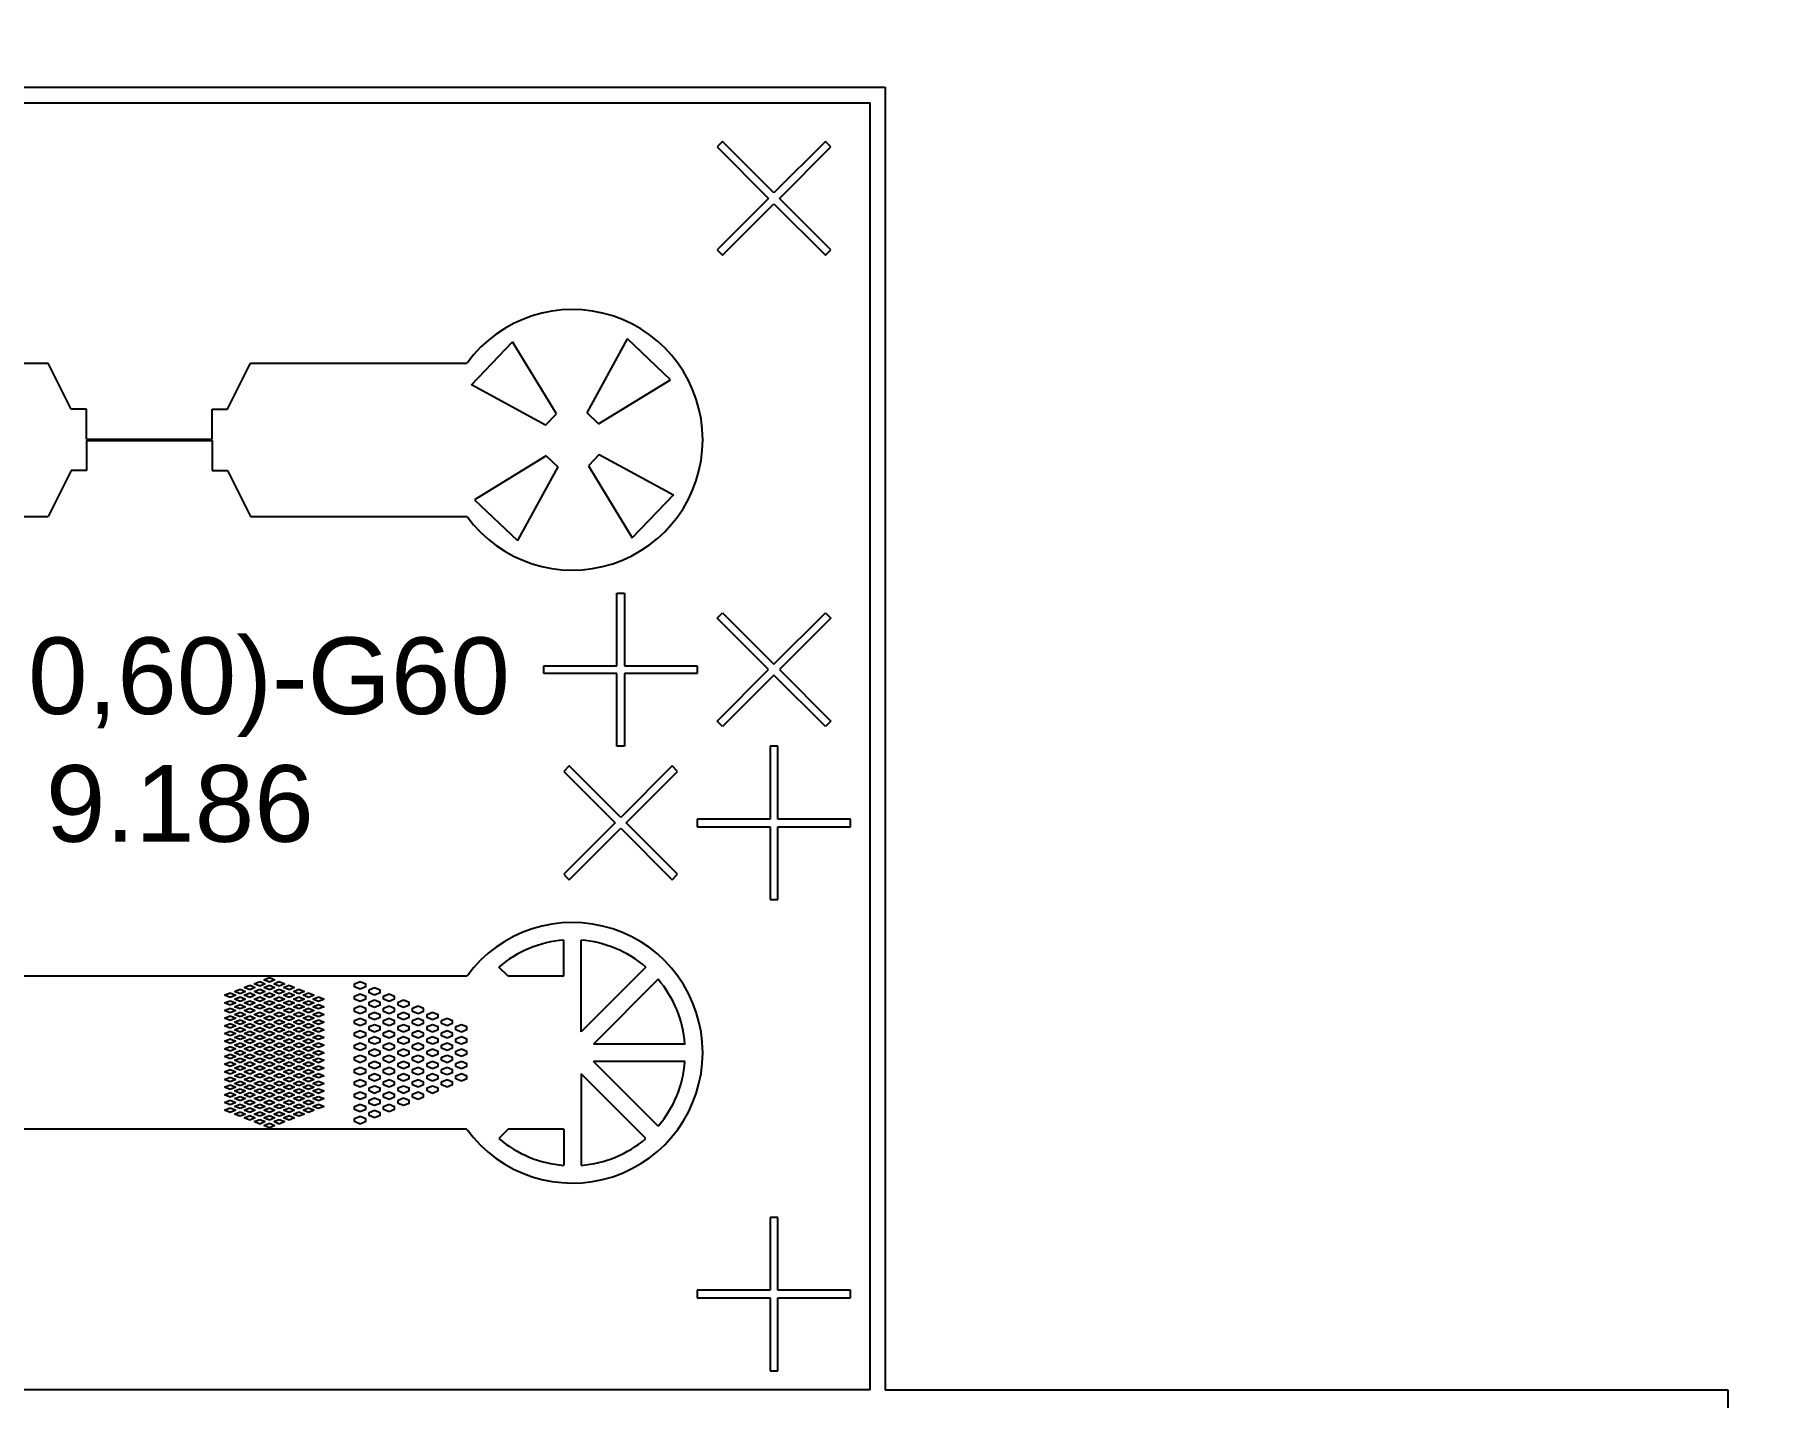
# Model space of a CAD drawing. Header units: inches. Extents: x -271009 to 5700, y -37000 to 38138.
# Drawn here: x -108252 to -96834, y 8628 to 17656 of the extents above; entities that cross this region are included whole.
import ezdxf

# ---------------------------------------------------------------- set-up
doc = ezdxf.new("R2010")
doc.units = ezdxf.units.IN
doc.header["$MEASUREMENT"] = 0
doc.styles.get("Standard").update_dxf_attribs({"font": 'arial.ttf'})

msp = doc.modelspace()

# ---------------------------------------------------------------- linework, layer by layer
for p, q in [((-113784, 17306), (-102619, 17306)), ((-102619, 17306), (-102619, 8678)), ((-103696, 16947), (-103732, 16911)), ((-103732, 16911), (-103391, 16570)), ((-103355, 16606), (-103696, 16947)), ((-103014, 16947), (-103355, 16606)), ((-103319, 16570), (-102978, 16911)), ((-102978, 16911), (-103014, 16947)), ((-103391, 16570), (-103732, 16229)), ((-102978, 16229), (-103319, 16570)), ((-103696, 16193), (-103355, 16534)), ((-103355, 16534), (-103014, 16193)), ((-103732, 16229), (-103696, 16193)), ((-103014, 16193), (-102978, 16229)), ((-105358, 15335), (-105087, 15621)), ((-104796, 15144), (-105087, 15621)), ((-104593, 15150), (-104326, 15640)), ((-104040, 15368), (-104326, 15640)), ((-111117, 15479), (-108161, 15479)), ((-108009, 15174), (-108161, 15479)), ((-106974, 15174), (-106821, 15479)), ((-106821, 15479), (-105388, 15479)), ((-104868, 15068), (-105358, 15335)), ((-104517, 15077), (-104040, 15368)), ((-107907, 15174), (-108009, 15174)), ((-107907, 14976), (-107907, 15174)), ((-107075, 14976), (-107075, 15174)), ((-107075, 15174), (-106974, 15174)), ((-104868, 15068), (-104796, 15144)), ((-104517, 15077), (-104593, 15150)), ((-107907, 14976), (-107075, 14976)), ((-107907, 14967), (-107075, 14967)), ((-107907, 14967), (-107907, 14768)), ((-107075, 14967), (-107075, 14768)), ((-104863, 14865), (-105339, 14574)), ((-104863, 14865), (-104787, 14793)), ((-104512, 14874), (-104584, 14798)), ((-104512, 14874), (-104021, 14607)), ((-108009, 14768), (-108161, 14464)), ((-107907, 14768), (-108009, 14768)), ((-107075, 14768), (-106974, 14768)), ((-106974, 14768), (-106821, 14464)), ((-104787, 14793), (-105054, 14303)), ((-104584, 14798), (-104293, 14322)), ((-105339, 14574), (-105054, 14303)), ((-104021, 14607), (-104293, 14322)), ((-111117, 14464), (-108161, 14464)), ((-106821, 14464), (-105388, 14464)), ((-104395, 13474), (-104395, 13956)), ((-104395, 13956), (-104345, 13956)), ((-104345, 13956), (-104345, 13474)), ((-103732, 13790), (-103696, 13826)), ((-103696, 13826), (-103355, 13485)), ((-103355, 13485), (-103014, 13826)), ((-103014, 13826), (-102978, 13790)), ((-103391, 13449), (-103732, 13790)), ((-102978, 13790), (-103319, 13449)), ((-104878, 13423), (-104878, 13474)), ((-104878, 13474), (-104395, 13474)), ((-104345, 13474), (-103863, 13474)), ((-103863, 13474), (-103863, 13423)), ((-104395, 13423), (-104878, 13423)), ((-104395, 12941), (-104395, 13423)), ((-103863, 13423), (-104345, 13423)), ((-104345, 13423), (-104345, 12941)), ((-103732, 13108), (-103391, 13449)), ((-103355, 13413), (-103696, 13072)), ((-103014, 13072), (-103355, 13413)), ((-103319, 13449), (-102978, 13108)), ((-103696, 13072), (-103732, 13108)), ((-102978, 13108), (-103014, 13072)), ((-104345, 12941), (-104395, 12941)), ((-103330, 12941), (-103380, 12941)), ((-103380, 12941), (-103380, 12459)), ((-103330, 12459), (-103330, 12941)), ((-104711, 12811), (-104747, 12775)), ((-104370, 12470), (-104711, 12811)), ((-104029, 12811), (-104370, 12470)), ((-103993, 12775), (-104029, 12811)), ((-104747, 12775), (-104406, 12434)), ((-104334, 12434), (-103993, 12775)), ((-103863, 12459), (-103863, 12408)), ((-103380, 12459), (-103863, 12459)), ((-102848, 12459), (-103330, 12459)), ((-102848, 12408), (-102848, 12459)), ((-104406, 12434), (-104747, 12093)), ((-104711, 12057), (-104370, 12398)), ((-104370, 12398), (-104029, 12057)), ((-103993, 12093), (-104334, 12434)), ((-103863, 12408), (-103380, 12408)), ((-103380, 12408), (-103380, 11926)), ((-103330, 11926), (-103330, 12408)), ((-103330, 12408), (-102848, 12408)), ((-104747, 12093), (-104729, 12075)), ((-104729, 12075), (-104711, 12057)), ((-104029, 12057), (-103993, 12093)), ((-103380, 11926), (-103330, 11926)), ((-104747, 11419), (-104747, 11657)), ((-104632, 11050), (-104632, 11657)), ((-105388, 11419), (-108344, 11419)), ((-105116, 11419), (-105176, 11479)), ((-104747, 11419), (-105116, 11419)), ((-104203, 11479), (-104632, 11050)), ((-106993, 11292), (-106956, 11307)), ((-106956, 11307), (-106920, 11292)), ((-106928, 11317), (-106891, 11332)), ((-106891, 11302), (-106928, 11317)), ((-106891, 11332), (-106855, 11317)), ((-106855, 11317), (-106891, 11302)), ((-106863, 11343), (-106826, 11358)), ((-106826, 11327), (-106863, 11343)), ((-106863, 11292), (-106826, 11307)), ((-106826, 11358), (-106790, 11343)), ((-106790, 11343), (-106826, 11327)), ((-106826, 11307), (-106790, 11292)), ((-106798, 11368), (-106761, 11383)), ((-106761, 11353), (-106798, 11368)), ((-106798, 11317), (-106761, 11332)), ((-106761, 11302), (-106798, 11317)), ((-106761, 11383), (-106725, 11368)), ((-106725, 11368), (-106761, 11353)), ((-106761, 11332), (-106725, 11317)), ((-106725, 11317), (-106761, 11302)), ((-106733, 11393), (-106696, 11409)), ((-106696, 11378), (-106733, 11393)), ((-106733, 11343), (-106696, 11358)), ((-106696, 11327), (-106733, 11343)), ((-106733, 11292), (-106696, 11307)), ((-106696, 11409), (-106660, 11393)), ((-106660, 11393), (-106696, 11378)), ((-106696, 11358), (-106660, 11343)), ((-106660, 11343), (-106696, 11327)), ((-106696, 11307), (-106660, 11292)), ((-106668, 11368), (-106631, 11383)), ((-106631, 11353), (-106668, 11368)), ((-106668, 11317), (-106631, 11332)), ((-106631, 11302), (-106668, 11317)), ((-106631, 11383), (-106595, 11368)), ((-106595, 11368), (-106631, 11353)), ((-106631, 11332), (-106595, 11317)), ((-106595, 11317), (-106631, 11302)), ((-106603, 11343), (-106566, 11358)), ((-106566, 11327), (-106603, 11343)), ((-106603, 11292), (-106566, 11307)), ((-106566, 11358), (-106530, 11343)), ((-106530, 11343), (-106566, 11327)), ((-106566, 11307), (-106530, 11292)), ((-106538, 11317), (-106502, 11332)), ((-106502, 11302), (-106538, 11317)), ((-106502, 11332), (-106465, 11317)), ((-106465, 11317), (-106502, 11302)), ((-106473, 11292), (-106437, 11307)), ((-106437, 11307), (-106400, 11292)), ((-106132, 11368), (-106096, 11383)), ((-106132, 11348), (-106132, 11368)), ((-106096, 11332), (-106132, 11348)), ((-106096, 11383), (-106059, 11368)), ((-106059, 11348), (-106096, 11332)), ((-106059, 11348), (-106059, 11368)), ((-106036, 11327), (-106000, 11343)), ((-106036, 11307), (-106036, 11327)), ((-106000, 11292), (-106036, 11307)), ((-106000, 11343), (-105963, 11327)), ((-105963, 11307), (-106000, 11292)), ((-105963, 11307), (-105963, 11327)), ((-104122, 11398), (-104551, 10969)), ((-106956, 11277), (-106993, 11292)), ((-106993, 11241), (-106956, 11256)), ((-106956, 11226), (-106993, 11241)), ((-106993, 11190), (-106956, 11206)), ((-106956, 11175), (-106993, 11190)), ((-106920, 11292), (-106956, 11277)), ((-106956, 11256), (-106920, 11241)), ((-106920, 11241), (-106956, 11226)), ((-106956, 11206), (-106920, 11190)), ((-106920, 11190), (-106956, 11175)), ((-106928, 11267), (-106891, 11282)), ((-106891, 11251), (-106928, 11267)), ((-106928, 11216), (-106891, 11231)), ((-106891, 11201), (-106928, 11216)), ((-106891, 11282), (-106855, 11267)), ((-106855, 11267), (-106891, 11251)), ((-106891, 11231), (-106855, 11216)), ((-106855, 11216), (-106891, 11201)), ((-106826, 11277), (-106863, 11292)), ((-106863, 11241), (-106826, 11256)), ((-106826, 11226), (-106863, 11241)), ((-106863, 11190), (-106826, 11206)), ((-106826, 11175), (-106863, 11190)), ((-106790, 11292), (-106826, 11277)), ((-106826, 11256), (-106790, 11241)), ((-106790, 11241), (-106826, 11226)), ((-106826, 11206), (-106790, 11190)), ((-106790, 11190), (-106826, 11175)), ((-106798, 11267), (-106761, 11282)), ((-106761, 11251), (-106798, 11267)), ((-106798, 11216), (-106761, 11231)), ((-106761, 11201), (-106798, 11216)), ((-106761, 11282), (-106725, 11267)), ((-106725, 11267), (-106761, 11251)), ((-106761, 11231), (-106725, 11216)), ((-106725, 11216), (-106761, 11201)), ((-106696, 11277), (-106733, 11292)), ((-106733, 11241), (-106696, 11256)), ((-106696, 11226), (-106733, 11241)), ((-106733, 11190), (-106696, 11206)), ((-106696, 11175), (-106733, 11190)), ((-106660, 11292), (-106696, 11277)), ((-106696, 11256), (-106660, 11241)), ((-106660, 11241), (-106696, 11226)), ((-106696, 11206), (-106660, 11190)), ((-106660, 11190), (-106696, 11175)), ((-106668, 11267), (-106631, 11282)), ((-106631, 11251), (-106668, 11267)), ((-106668, 11216), (-106631, 11231)), ((-106631, 11201), (-106668, 11216)), ((-106631, 11282), (-106595, 11267)), ((-106595, 11267), (-106631, 11251)), ((-106631, 11231), (-106595, 11216)), ((-106595, 11216), (-106631, 11201)), ((-106566, 11277), (-106603, 11292)), ((-106603, 11241), (-106566, 11256)), ((-106566, 11226), (-106603, 11241)), ((-106603, 11190), (-106566, 11206)), ((-106566, 11175), (-106603, 11190)), ((-106530, 11292), (-106566, 11277)), ((-106566, 11256), (-106530, 11241)), ((-106530, 11241), (-106566, 11226)), ((-106566, 11206), (-106530, 11190)), ((-106530, 11190), (-106566, 11175)), ((-106538, 11267), (-106502, 11282)), ((-106502, 11251), (-106538, 11267)), ((-106538, 11216), (-106502, 11231)), ((-106502, 11201), (-106538, 11216)), ((-106502, 11282), (-106465, 11267)), ((-106465, 11267), (-106502, 11251)), ((-106502, 11231), (-106465, 11216)), ((-106465, 11216), (-106502, 11201)), ((-106437, 11277), (-106473, 11292)), ((-106473, 11241), (-106437, 11256)), ((-106437, 11226), (-106473, 11241)), ((-106473, 11190), (-106437, 11206)), ((-106437, 11175), (-106473, 11190)), ((-106400, 11292), (-106437, 11277)), ((-106437, 11256), (-106400, 11241)), ((-106400, 11241), (-106437, 11226)), ((-106437, 11206), (-106400, 11190)), ((-106400, 11190), (-106437, 11175)), ((-106408, 11267), (-106372, 11282)), ((-106372, 11251), (-106408, 11267)), ((-106408, 11216), (-106372, 11231)), ((-106372, 11201), (-106408, 11216)), ((-106372, 11282), (-106335, 11267)), ((-106335, 11267), (-106372, 11251)), ((-106372, 11231), (-106335, 11216)), ((-106335, 11216), (-106372, 11201)), ((-106132, 11287), (-106096, 11302)), ((-106132, 11267), (-106132, 11287)), ((-106096, 11251), (-106132, 11267)), ((-106132, 11206), (-106096, 11221)), ((-106132, 11185), (-106132, 11206)), ((-106096, 11302), (-106059, 11287)), ((-106059, 11267), (-106096, 11251)), ((-106096, 11221), (-106059, 11206)), ((-106059, 11267), (-106059, 11287)), ((-106059, 11185), (-106059, 11206)), ((-106036, 11246), (-106000, 11261)), ((-106036, 11226), (-106036, 11246)), ((-106000, 11211), (-106036, 11226)), ((-106000, 11261), (-105963, 11246)), ((-105963, 11226), (-106000, 11211)), ((-105963, 11226), (-105963, 11246)), ((-105940, 11287), (-105904, 11302)), ((-105940, 11267), (-105940, 11287)), ((-105904, 11251), (-105940, 11267)), ((-105940, 11206), (-105904, 11221)), ((-105940, 11185), (-105940, 11206)), ((-105904, 11302), (-105867, 11287)), ((-105867, 11267), (-105904, 11251)), ((-105904, 11221), (-105867, 11206)), ((-105867, 11267), (-105867, 11287)), ((-105867, 11185), (-105867, 11206)), ((-105844, 11246), (-105808, 11261)), ((-105844, 11226), (-105844, 11246)), ((-105808, 11211), (-105844, 11226)), ((-105808, 11261), (-105771, 11246)), ((-105771, 11226), (-105808, 11211)), ((-105771, 11226), (-105771, 11246)), ((-105748, 11206), (-105712, 11221)), ((-105748, 11185), (-105748, 11206)), ((-105712, 11221), (-105675, 11206)), ((-105675, 11185), (-105675, 11206)), ((-106993, 11140), (-106956, 11155)), ((-106956, 11124), (-106993, 11140)), ((-106993, 11089), (-106956, 11104)), ((-106956, 11074), (-106993, 11089)), ((-106956, 11155), (-106920, 11140)), ((-106920, 11140), (-106956, 11124)), ((-106956, 11104), (-106920, 11089)), ((-106920, 11089), (-106956, 11074)), ((-106928, 11165), (-106891, 11180)), ((-106891, 11150), (-106928, 11165)), ((-106928, 11114), (-106891, 11129)), ((-106891, 11099), (-106928, 11114)), ((-106928, 11064), (-106891, 11079)), ((-106891, 11180), (-106855, 11165)), ((-106855, 11165), (-106891, 11150)), ((-106891, 11129), (-106855, 11114)), ((-106855, 11114), (-106891, 11099)), ((-106891, 11079), (-106855, 11064)), ((-106863, 11140), (-106826, 11155)), ((-106826, 11124), (-106863, 11140)), ((-106863, 11089), (-106826, 11104)), ((-106826, 11074), (-106863, 11089)), ((-106826, 11155), (-106790, 11140)), ((-106790, 11140), (-106826, 11124)), ((-106826, 11104), (-106790, 11089)), ((-106790, 11089), (-106826, 11074)), ((-106798, 11165), (-106761, 11180)), ((-106761, 11150), (-106798, 11165)), ((-106798, 11114), (-106761, 11129)), ((-106761, 11099), (-106798, 11114)), ((-106798, 11064), (-106761, 11079)), ((-106761, 11180), (-106725, 11165)), ((-106725, 11165), (-106761, 11150)), ((-106761, 11129), (-106725, 11114)), ((-106725, 11114), (-106761, 11099)), ((-106761, 11079), (-106725, 11064)), ((-106733, 11140), (-106696, 11155)), ((-106696, 11124), (-106733, 11140)), ((-106733, 11089), (-106696, 11104)), ((-106696, 11074), (-106733, 11089)), ((-106696, 11155), (-106660, 11140)), ((-106660, 11140), (-106696, 11124)), ((-106696, 11104), (-106660, 11089)), ((-106660, 11089), (-106696, 11074)), ((-106668, 11165), (-106631, 11180)), ((-106631, 11150), (-106668, 11165)), ((-106668, 11114), (-106631, 11129)), ((-106631, 11099), (-106668, 11114)), ((-106668, 11064), (-106631, 11079)), ((-106631, 11180), (-106595, 11165)), ((-106595, 11165), (-106631, 11150)), ((-106631, 11129), (-106595, 11114)), ((-106595, 11114), (-106631, 11099)), ((-106631, 11079), (-106595, 11064)), ((-106603, 11140), (-106566, 11155)), ((-106566, 11124), (-106603, 11140)), ((-106603, 11089), (-106566, 11104)), ((-106566, 11074), (-106603, 11089)), ((-106566, 11155), (-106530, 11140)), ((-106530, 11140), (-106566, 11124)), ((-106566, 11104), (-106530, 11089)), ((-106530, 11089), (-106566, 11074)), ((-106538, 11165), (-106502, 11180)), ((-106502, 11150), (-106538, 11165)), ((-106538, 11114), (-106502, 11129)), ((-106502, 11099), (-106538, 11114)), ((-106538, 11064), (-106502, 11079)), ((-106502, 11180), (-106465, 11165)), ((-106465, 11165), (-106502, 11150)), ((-106502, 11129), (-106465, 11114)), ((-106465, 11114), (-106502, 11099)), ((-106502, 11079), (-106465, 11064)), ((-106473, 11140), (-106437, 11155)), ((-106437, 11124), (-106473, 11140)), ((-106473, 11089), (-106437, 11104)), ((-106437, 11074), (-106473, 11089)), ((-106437, 11155), (-106400, 11140)), ((-106400, 11140), (-106437, 11124)), ((-106437, 11104), (-106400, 11089)), ((-106400, 11089), (-106437, 11074)), ((-106408, 11165), (-106372, 11180)), ((-106372, 11150), (-106408, 11165)), ((-106408, 11114), (-106372, 11129)), ((-106372, 11099), (-106408, 11114)), ((-106408, 11064), (-106372, 11079)), ((-106372, 11180), (-106335, 11165)), ((-106335, 11165), (-106372, 11150)), ((-106372, 11129), (-106335, 11114)), ((-106335, 11114), (-106372, 11099)), ((-106372, 11079), (-106335, 11064)), ((-106096, 11170), (-106132, 11185)), ((-106132, 11124), (-106096, 11140)), ((-106132, 11104), (-106132, 11124)), ((-106096, 11089), (-106132, 11104)), ((-106059, 11185), (-106096, 11170)), ((-106096, 11140), (-106059, 11124)), ((-106059, 11104), (-106096, 11089)), ((-106059, 11104), (-106059, 11124)), ((-106036, 11165), (-106000, 11180)), ((-106036, 11145), (-106036, 11165)), ((-106000, 11129), (-106036, 11145)), ((-106036, 11084), (-106000, 11099)), ((-106036, 11064), (-106036, 11084)), ((-106000, 11180), (-105963, 11165)), ((-105963, 11145), (-106000, 11129)), ((-106000, 11099), (-105963, 11084)), ((-105963, 11145), (-105963, 11165)), ((-105963, 11064), (-105963, 11084)), ((-105904, 11170), (-105940, 11185)), ((-105940, 11124), (-105904, 11140)), ((-105940, 11104), (-105940, 11124)), ((-105904, 11089), (-105940, 11104)), ((-105867, 11185), (-105904, 11170)), ((-105904, 11140), (-105867, 11124)), ((-105867, 11104), (-105904, 11089)), ((-105867, 11104), (-105867, 11124)), ((-105844, 11165), (-105808, 11180)), ((-105844, 11145), (-105844, 11165)), ((-105808, 11129), (-105844, 11145)), ((-105844, 11084), (-105808, 11099)), ((-105844, 11064), (-105844, 11084)), ((-105808, 11180), (-105771, 11165)), ((-105771, 11145), (-105808, 11129)), ((-105808, 11099), (-105771, 11084)), ((-105771, 11145), (-105771, 11165)), ((-105771, 11064), (-105771, 11084)), ((-105712, 11170), (-105748, 11185)), ((-105748, 11124), (-105712, 11140)), ((-105748, 11104), (-105748, 11124)), ((-105712, 11089), (-105748, 11104)), ((-105675, 11185), (-105712, 11170)), ((-105712, 11140), (-105675, 11124)), ((-105675, 11104), (-105712, 11089)), ((-105675, 11104), (-105675, 11124)), ((-105652, 11165), (-105616, 11180)), ((-105652, 11145), (-105652, 11165)), ((-105616, 11129), (-105652, 11145)), ((-105652, 11084), (-105616, 11099)), ((-105652, 11064), (-105652, 11084)), ((-105616, 11180), (-105579, 11165)), ((-105579, 11145), (-105616, 11129)), ((-105616, 11099), (-105579, 11084)), ((-105579, 11145), (-105579, 11165)), ((-105579, 11064), (-105579, 11084)), ((-105557, 11124), (-105520, 11140)), ((-105557, 11104), (-105557, 11124)), ((-105520, 11089), (-105557, 11104)), ((-105520, 11140), (-105483, 11124)), ((-105483, 11104), (-105520, 11089)), ((-105483, 11104), (-105483, 11124)), ((-105461, 11084), (-105424, 11099)), ((-105461, 11064), (-105461, 11084)), ((-105424, 11099), (-105388, 11084)), ((-105388, 11064), (-105388, 11084)), ((-106993, 11038), (-106956, 11053)), ((-106956, 11023), (-106993, 11038)), ((-106993, 10987), (-106956, 11003)), ((-106956, 10972), (-106993, 10987)), ((-106956, 11053), (-106920, 11038)), ((-106920, 11038), (-106956, 11023)), ((-106956, 11003), (-106920, 10987)), ((-106920, 10987), (-106956, 10972)), ((-106891, 11048), (-106928, 11064)), ((-106928, 11013), (-106891, 11028)), ((-106891, 10998), (-106928, 11013)), ((-106928, 10962), (-106891, 10977)), ((-106891, 10947), (-106928, 10962)), ((-106855, 11064), (-106891, 11048)), ((-106891, 11028), (-106855, 11013)), ((-106855, 11013), (-106891, 10998)), ((-106891, 10977), (-106855, 10962)), ((-106855, 10962), (-106891, 10947)), ((-106863, 11038), (-106826, 11053)), ((-106826, 11023), (-106863, 11038)), ((-106863, 10987), (-106826, 11003)), ((-106826, 10972), (-106863, 10987)), ((-106826, 11053), (-106790, 11038)), ((-106790, 11038), (-106826, 11023)), ((-106826, 11003), (-106790, 10987)), ((-106790, 10987), (-106826, 10972)), ((-106761, 11048), (-106798, 11064)), ((-106798, 11013), (-106761, 11028)), ((-106761, 10998), (-106798, 11013)), ((-106798, 10962), (-106761, 10977)), ((-106761, 10947), (-106798, 10962)), ((-106725, 11064), (-106761, 11048)), ((-106761, 11028), (-106725, 11013)), ((-106725, 11013), (-106761, 10998)), ((-106761, 10977), (-106725, 10962)), ((-106725, 10962), (-106761, 10947)), ((-106733, 11038), (-106696, 11053)), ((-106696, 11023), (-106733, 11038)), ((-106733, 10987), (-106696, 11003)), ((-106696, 10972), (-106733, 10987)), ((-106696, 11053), (-106660, 11038)), ((-106660, 11038), (-106696, 11023)), ((-106696, 11003), (-106660, 10987)), ((-106660, 10987), (-106696, 10972)), ((-106631, 11048), (-106668, 11064)), ((-106668, 11013), (-106631, 11028)), ((-106631, 10998), (-106668, 11013)), ((-106668, 10962), (-106631, 10977)), ((-106631, 10947), (-106668, 10962)), ((-106595, 11064), (-106631, 11048)), ((-106631, 11028), (-106595, 11013)), ((-106595, 11013), (-106631, 10998)), ((-106631, 10977), (-106595, 10962)), ((-106595, 10962), (-106631, 10947)), ((-106603, 11038), (-106566, 11053)), ((-106566, 11023), (-106603, 11038)), ((-106603, 10987), (-106566, 11003)), ((-106566, 10972), (-106603, 10987)), ((-106566, 11053), (-106530, 11038)), ((-106530, 11038), (-106566, 11023)), ((-106566, 11003), (-106530, 10987)), ((-106530, 10987), (-106566, 10972)), ((-106502, 11048), (-106538, 11064)), ((-106538, 11013), (-106502, 11028)), ((-106502, 10998), (-106538, 11013)), ((-106538, 10962), (-106502, 10977)), ((-106502, 10947), (-106538, 10962)), ((-106465, 11064), (-106502, 11048)), ((-106502, 11028), (-106465, 11013)), ((-106465, 11013), (-106502, 10998)), ((-106502, 10977), (-106465, 10962)), ((-106465, 10962), (-106502, 10947)), ((-106473, 11038), (-106437, 11053)), ((-106437, 11023), (-106473, 11038)), ((-106473, 10987), (-106437, 11003)), ((-106437, 10972), (-106473, 10987)), ((-106437, 11053), (-106400, 11038)), ((-106400, 11038), (-106437, 11023)), ((-106437, 11003), (-106400, 10987)), ((-106400, 10987), (-106437, 10972)), ((-106372, 11048), (-106408, 11064)), ((-106408, 11013), (-106372, 11028)), ((-106372, 10998), (-106408, 11013)), ((-106408, 10962), (-106372, 10977)), ((-106372, 10947), (-106408, 10962)), ((-106335, 11064), (-106372, 11048)), ((-106372, 11028), (-106335, 11013)), ((-106335, 11013), (-106372, 10998)), ((-106372, 10977), (-106335, 10962)), ((-106335, 10962), (-106372, 10947)), ((-106132, 11043), (-106096, 11058)), ((-106132, 11023), (-106132, 11043)), ((-106096, 11008), (-106132, 11023)), ((-106132, 10962), (-106096, 10977)), ((-106132, 10942), (-106132, 10962)), ((-106096, 11058), (-106059, 11043)), ((-106059, 11023), (-106096, 11008)), ((-106096, 10977), (-106059, 10962)), ((-106059, 11023), (-106059, 11043)), ((-106059, 10942), (-106059, 10962)), ((-106000, 11048), (-106036, 11064)), ((-106036, 11003), (-106000, 11018)), ((-106036, 10982), (-106036, 11003)), ((-106000, 10967), (-106036, 10982)), ((-105963, 11064), (-106000, 11048)), ((-106000, 11018), (-105963, 11003)), ((-105963, 10982), (-106000, 10967)), ((-105963, 10982), (-105963, 11003)), ((-105940, 11043), (-105904, 11058)), ((-105940, 11023), (-105940, 11043)), ((-105904, 11008), (-105940, 11023)), ((-105940, 10962), (-105904, 10977)), ((-105940, 10942), (-105940, 10962)), ((-105904, 11058), (-105867, 11043)), ((-105867, 11023), (-105904, 11008)), ((-105904, 10977), (-105867, 10962)), ((-105867, 11023), (-105867, 11043)), ((-105867, 10942), (-105867, 10962)), ((-105808, 11048), (-105844, 11064)), ((-105844, 11003), (-105808, 11018)), ((-105844, 10982), (-105844, 11003)), ((-105808, 10967), (-105844, 10982)), ((-105771, 11064), (-105808, 11048)), ((-105808, 11018), (-105771, 11003)), ((-105771, 10982), (-105808, 10967)), ((-105771, 10982), (-105771, 11003)), ((-105748, 11043), (-105712, 11058)), ((-105748, 11023), (-105748, 11043)), ((-105712, 11008), (-105748, 11023)), ((-105748, 10962), (-105712, 10977)), ((-105748, 10942), (-105748, 10962)), ((-105712, 11058), (-105675, 11043)), ((-105675, 11023), (-105712, 11008)), ((-105712, 10977), (-105675, 10962)), ((-105675, 11023), (-105675, 11043)), ((-105675, 10942), (-105675, 10962)), ((-105616, 11048), (-105652, 11064)), ((-105652, 11003), (-105616, 11018)), ((-105652, 10982), (-105652, 11003)), ((-105616, 10967), (-105652, 10982)), ((-105579, 11064), (-105616, 11048)), ((-105616, 11018), (-105579, 11003)), ((-105579, 10982), (-105616, 10967)), ((-105579, 10982), (-105579, 11003)), ((-105557, 11043), (-105520, 11058)), ((-105557, 11023), (-105557, 11043)), ((-105520, 11008), (-105557, 11023)), ((-105557, 10962), (-105520, 10977)), ((-105557, 10942), (-105557, 10962)), ((-105520, 11058), (-105483, 11043)), ((-105483, 11023), (-105520, 11008)), ((-105520, 10977), (-105483, 10962)), ((-105483, 11023), (-105483, 11043)), ((-105483, 10942), (-105483, 10962)), ((-105424, 11048), (-105461, 11064)), ((-105461, 11003), (-105424, 11018)), ((-105461, 10982), (-105461, 11003)), ((-105424, 10967), (-105461, 10982)), ((-105388, 11064), (-105424, 11048)), ((-105424, 11018), (-105388, 11003)), ((-105388, 10982), (-105424, 10967)), ((-105388, 10982), (-105388, 11003)), ((-103944, 10969), (-104551, 10969)), ((-106993, 10937), (-106956, 10952)), ((-106956, 10921), (-106993, 10937)), ((-106993, 10886), (-106956, 10901)), ((-106956, 10871), (-106993, 10886)), ((-106993, 10835), (-106956, 10850)), ((-106956, 10952), (-106920, 10937)), ((-106920, 10937), (-106956, 10921)), ((-106956, 10901), (-106920, 10886)), ((-106920, 10886), (-106956, 10871)), ((-106956, 10850), (-106920, 10835)), ((-106928, 10911), (-106891, 10926)), ((-106891, 10896), (-106928, 10911)), ((-106928, 10861), (-106891, 10876)), ((-106891, 10845), (-106928, 10861)), ((-106891, 10926), (-106855, 10911)), ((-106855, 10911), (-106891, 10896)), ((-106891, 10876), (-106855, 10861)), ((-106855, 10861), (-106891, 10845)), ((-106863, 10937), (-106826, 10952)), ((-106826, 10921), (-106863, 10937)), ((-106863, 10886), (-106826, 10901)), ((-106826, 10871), (-106863, 10886)), ((-106863, 10835), (-106826, 10850)), ((-106826, 10952), (-106790, 10937)), ((-106790, 10937), (-106826, 10921)), ((-106826, 10901), (-106790, 10886)), ((-106790, 10886), (-106826, 10871)), ((-106826, 10850), (-106790, 10835)), ((-106798, 10911), (-106761, 10926)), ((-106761, 10896), (-106798, 10911)), ((-106798, 10861), (-106761, 10876)), ((-106761, 10845), (-106798, 10861)), ((-106761, 10926), (-106725, 10911)), ((-106725, 10911), (-106761, 10896)), ((-106761, 10876), (-106725, 10861)), ((-106725, 10861), (-106761, 10845)), ((-106733, 10937), (-106696, 10952)), ((-106696, 10921), (-106733, 10937)), ((-106733, 10886), (-106696, 10901)), ((-106696, 10871), (-106733, 10886)), ((-106733, 10835), (-106696, 10850)), ((-106696, 10952), (-106660, 10937)), ((-106660, 10937), (-106696, 10921)), ((-106696, 10901), (-106660, 10886)), ((-106660, 10886), (-106696, 10871)), ((-106696, 10850), (-106660, 10835)), ((-106668, 10911), (-106631, 10926)), ((-106631, 10896), (-106668, 10911)), ((-106668, 10861), (-106631, 10876)), ((-106631, 10845), (-106668, 10861)), ((-106631, 10926), (-106595, 10911)), ((-106595, 10911), (-106631, 10896)), ((-106631, 10876), (-106595, 10861)), ((-106595, 10861), (-106631, 10845)), ((-106603, 10937), (-106566, 10952)), ((-106566, 10921), (-106603, 10937)), ((-106603, 10886), (-106566, 10901)), ((-106566, 10871), (-106603, 10886)), ((-106603, 10835), (-106566, 10850)), ((-106566, 10952), (-106530, 10937)), ((-106530, 10937), (-106566, 10921)), ((-106566, 10901), (-106530, 10886)), ((-106530, 10886), (-106566, 10871)), ((-106566, 10850), (-106530, 10835)), ((-106538, 10911), (-106502, 10926)), ((-106502, 10896), (-106538, 10911)), ((-106538, 10861), (-106502, 10876)), ((-106502, 10845), (-106538, 10861)), ((-106502, 10926), (-106465, 10911)), ((-106465, 10911), (-106502, 10896)), ((-106502, 10876), (-106465, 10861)), ((-106465, 10861), (-106502, 10845)), ((-106473, 10937), (-106437, 10952)), ((-106437, 10921), (-106473, 10937)), ((-106473, 10886), (-106437, 10901)), ((-106437, 10871), (-106473, 10886)), ((-106473, 10835), (-106437, 10850)), ((-106437, 10952), (-106400, 10937)), ((-106400, 10937), (-106437, 10921)), ((-106437, 10901), (-106400, 10886)), ((-106400, 10886), (-106437, 10871)), ((-106437, 10850), (-106400, 10835)), ((-106408, 10911), (-106372, 10926)), ((-106372, 10896), (-106408, 10911)), ((-106408, 10861), (-106372, 10876)), ((-106372, 10845), (-106408, 10861)), ((-106372, 10926), (-106335, 10911)), ((-106335, 10911), (-106372, 10896)), ((-106372, 10876), (-106335, 10861)), ((-106335, 10861), (-106372, 10845)), ((-106096, 10926), (-106132, 10942)), ((-106132, 10881), (-106096, 10896)), ((-106132, 10861), (-106132, 10881)), ((-106096, 10845), (-106132, 10861)), ((-106059, 10942), (-106096, 10926)), ((-106096, 10896), (-106059, 10881)), ((-106059, 10861), (-106096, 10845)), ((-106059, 10861), (-106059, 10881)), ((-106036, 10921), (-106000, 10937)), ((-106036, 10901), (-106036, 10921)), ((-106000, 10886), (-106036, 10901)), ((-106036, 10840), (-106000, 10855)), ((-106000, 10937), (-105963, 10921)), ((-105963, 10901), (-106000, 10886)), ((-106000, 10855), (-105963, 10840)), ((-105963, 10901), (-105963, 10921)), ((-105904, 10926), (-105940, 10942)), ((-105940, 10881), (-105904, 10896)), ((-105940, 10861), (-105940, 10881)), ((-105904, 10845), (-105940, 10861)), ((-105867, 10942), (-105904, 10926)), ((-105904, 10896), (-105867, 10881)), ((-105867, 10861), (-105904, 10845)), ((-105867, 10861), (-105867, 10881)), ((-105844, 10921), (-105808, 10937)), ((-105844, 10901), (-105844, 10921)), ((-105808, 10886), (-105844, 10901)), ((-105844, 10840), (-105808, 10855)), ((-105808, 10937), (-105771, 10921)), ((-105771, 10901), (-105808, 10886)), ((-105808, 10855), (-105771, 10840)), ((-105771, 10901), (-105771, 10921)), ((-105712, 10926), (-105748, 10942)), ((-105748, 10881), (-105712, 10896)), ((-105748, 10861), (-105748, 10881)), ((-105712, 10845), (-105748, 10861)), ((-105675, 10942), (-105712, 10926)), ((-105712, 10896), (-105675, 10881)), ((-105675, 10861), (-105712, 10845)), ((-105675, 10861), (-105675, 10881)), ((-105652, 10921), (-105616, 10937)), ((-105652, 10901), (-105652, 10921)), ((-105616, 10886), (-105652, 10901)), ((-105652, 10840), (-105616, 10855)), ((-105616, 10937), (-105579, 10921)), ((-105579, 10901), (-105616, 10886)), ((-105616, 10855), (-105579, 10840)), ((-105579, 10901), (-105579, 10921)), ((-105520, 10926), (-105557, 10942)), ((-105557, 10881), (-105520, 10896)), ((-105557, 10861), (-105557, 10881)), ((-105520, 10845), (-105557, 10861)), ((-105483, 10942), (-105520, 10926)), ((-105520, 10896), (-105483, 10881)), ((-105483, 10861), (-105520, 10845)), ((-105483, 10861), (-105483, 10881)), ((-105461, 10921), (-105424, 10937)), ((-105461, 10901), (-105461, 10921)), ((-105424, 10886), (-105461, 10901)), ((-105461, 10840), (-105424, 10855)), ((-105424, 10937), (-105388, 10921)), ((-105388, 10901), (-105424, 10886)), ((-105424, 10855), (-105388, 10840)), ((-105388, 10901), (-105388, 10921)), ((-103944, 10854), (-104551, 10854)), ((-104122, 10425), (-104551, 10854)), ((-106956, 10820), (-106993, 10835)), ((-106993, 10784), (-106956, 10800)), ((-106956, 10769), (-106993, 10784)), ((-106993, 10734), (-106956, 10749)), ((-106956, 10718), (-106993, 10734)), ((-106920, 10835), (-106956, 10820)), ((-106956, 10800), (-106920, 10784)), ((-106920, 10784), (-106956, 10769)), ((-106956, 10749), (-106920, 10734)), ((-106920, 10734), (-106956, 10718)), ((-106928, 10810), (-106891, 10825)), ((-106891, 10795), (-106928, 10810)), ((-106928, 10759), (-106891, 10774)), ((-106891, 10744), (-106928, 10759)), ((-106891, 10825), (-106855, 10810)), ((-106855, 10810), (-106891, 10795)), ((-106891, 10774), (-106855, 10759)), ((-106855, 10759), (-106891, 10744)), ((-106826, 10820), (-106863, 10835)), ((-106863, 10784), (-106826, 10800)), ((-106826, 10769), (-106863, 10784)), ((-106863, 10734), (-106826, 10749)), ((-106826, 10718), (-106863, 10734)), ((-106790, 10835), (-106826, 10820)), ((-106826, 10800), (-106790, 10784)), ((-106790, 10784), (-106826, 10769)), ((-106826, 10749), (-106790, 10734)), ((-106790, 10734), (-106826, 10718)), ((-106798, 10810), (-106761, 10825)), ((-106761, 10795), (-106798, 10810)), ((-106798, 10759), (-106761, 10774)), ((-106761, 10744), (-106798, 10759)), ((-106761, 10825), (-106725, 10810)), ((-106725, 10810), (-106761, 10795)), ((-106761, 10774), (-106725, 10759)), ((-106725, 10759), (-106761, 10744)), ((-106696, 10820), (-106733, 10835)), ((-106733, 10784), (-106696, 10800)), ((-106696, 10769), (-106733, 10784)), ((-106733, 10734), (-106696, 10749)), ((-106696, 10718), (-106733, 10734)), ((-106660, 10835), (-106696, 10820)), ((-106696, 10800), (-106660, 10784)), ((-106660, 10784), (-106696, 10769)), ((-106696, 10749), (-106660, 10734)), ((-106660, 10734), (-106696, 10718)), ((-106668, 10810), (-106631, 10825)), ((-106631, 10795), (-106668, 10810)), ((-106668, 10759), (-106631, 10774)), ((-106631, 10744), (-106668, 10759)), ((-106631, 10825), (-106595, 10810)), ((-106595, 10810), (-106631, 10795)), ((-106631, 10774), (-106595, 10759)), ((-106595, 10759), (-106631, 10744)), ((-106566, 10820), (-106603, 10835)), ((-106603, 10784), (-106566, 10800)), ((-106566, 10769), (-106603, 10784)), ((-106603, 10734), (-106566, 10749)), ((-106566, 10718), (-106603, 10734)), ((-106530, 10835), (-106566, 10820)), ((-106566, 10800), (-106530, 10784)), ((-106530, 10784), (-106566, 10769)), ((-106566, 10749), (-106530, 10734)), ((-106530, 10734), (-106566, 10718)), ((-106538, 10810), (-106502, 10825)), ((-106502, 10795), (-106538, 10810)), ((-106538, 10759), (-106502, 10774)), ((-106502, 10744), (-106538, 10759)), ((-106502, 10825), (-106465, 10810)), ((-106465, 10810), (-106502, 10795)), ((-106502, 10774), (-106465, 10759)), ((-106465, 10759), (-106502, 10744)), ((-106437, 10820), (-106473, 10835)), ((-106473, 10784), (-106437, 10800)), ((-106437, 10769), (-106473, 10784)), ((-106473, 10734), (-106437, 10749)), ((-106437, 10718), (-106473, 10734)), ((-106400, 10835), (-106437, 10820)), ((-106437, 10800), (-106400, 10784)), ((-106400, 10784), (-106437, 10769)), ((-106437, 10749), (-106400, 10734)), ((-106400, 10734), (-106437, 10718)), ((-106408, 10810), (-106372, 10825)), ((-106372, 10795), (-106408, 10810)), ((-106408, 10759), (-106372, 10774)), ((-106372, 10744), (-106408, 10759)), ((-106372, 10825), (-106335, 10810)), ((-106335, 10810), (-106372, 10795)), ((-106372, 10774), (-106335, 10759)), ((-106335, 10759), (-106372, 10744)), ((-106132, 10800), (-106096, 10815)), ((-106132, 10779), (-106132, 10800)), ((-106096, 10764), (-106132, 10779)), ((-106132, 10718), (-106096, 10734)), ((-106096, 10815), (-106059, 10800)), ((-106059, 10779), (-106096, 10764)), ((-106096, 10734), (-106059, 10718)), ((-106059, 10779), (-106059, 10800)), ((-106036, 10820), (-106036, 10840)), ((-106000, 10805), (-106036, 10820)), ((-106036, 10759), (-106000, 10774)), ((-106036, 10739), (-106036, 10759)), ((-106000, 10723), (-106036, 10739)), ((-105963, 10820), (-106000, 10805)), ((-106000, 10774), (-105963, 10759)), ((-105963, 10739), (-106000, 10723)), ((-105963, 10820), (-105963, 10840)), ((-105963, 10739), (-105963, 10759)), ((-105940, 10800), (-105904, 10815)), ((-105940, 10779), (-105940, 10800)), ((-105904, 10764), (-105940, 10779)), ((-105940, 10718), (-105904, 10734)), ((-105904, 10815), (-105867, 10800)), ((-105867, 10779), (-105904, 10764)), ((-105904, 10734), (-105867, 10718)), ((-105867, 10779), (-105867, 10800)), ((-105844, 10820), (-105844, 10840)), ((-105808, 10805), (-105844, 10820)), ((-105844, 10759), (-105808, 10774)), ((-105844, 10739), (-105844, 10759)), ((-105808, 10723), (-105844, 10739)), ((-105771, 10820), (-105808, 10805)), ((-105808, 10774), (-105771, 10759)), ((-105771, 10739), (-105808, 10723)), ((-105771, 10820), (-105771, 10840)), ((-105771, 10739), (-105771, 10759)), ((-105748, 10800), (-105712, 10815)), ((-105748, 10779), (-105748, 10800)), ((-105712, 10764), (-105748, 10779)), ((-105748, 10718), (-105712, 10734)), ((-105712, 10815), (-105675, 10800)), ((-105675, 10779), (-105712, 10764)), ((-105712, 10734), (-105675, 10718)), ((-105675, 10779), (-105675, 10800)), ((-105652, 10820), (-105652, 10840)), ((-105616, 10805), (-105652, 10820)), ((-105652, 10759), (-105616, 10774)), ((-105652, 10739), (-105652, 10759)), ((-105616, 10723), (-105652, 10739)), ((-105579, 10820), (-105616, 10805)), ((-105616, 10774), (-105579, 10759)), ((-105579, 10739), (-105616, 10723)), ((-105579, 10820), (-105579, 10840)), ((-105579, 10739), (-105579, 10759)), ((-105557, 10800), (-105520, 10815)), ((-105557, 10779), (-105557, 10800)), ((-105520, 10764), (-105557, 10779)), ((-105557, 10718), (-105520, 10734)), ((-105520, 10815), (-105483, 10800)), ((-105483, 10779), (-105520, 10764)), ((-105520, 10734), (-105483, 10718)), ((-105483, 10779), (-105483, 10800)), ((-105461, 10820), (-105461, 10840)), ((-105424, 10805), (-105461, 10820)), ((-105461, 10759), (-105424, 10774)), ((-105461, 10739), (-105461, 10759)), ((-105424, 10723), (-105461, 10739)), ((-105388, 10820), (-105424, 10805)), ((-105424, 10774), (-105388, 10759)), ((-105388, 10739), (-105424, 10723)), ((-105388, 10820), (-105388, 10840)), ((-105388, 10739), (-105388, 10759)), ((-104632, 10772), (-104632, 10166)), ((-104203, 10343), (-104632, 10772)), ((-106993, 10683), (-106956, 10698)), ((-106956, 10668), (-106993, 10683)), ((-106993, 10632), (-106956, 10647)), ((-106956, 10617), (-106993, 10632)), ((-106956, 10698), (-106920, 10683)), ((-106920, 10683), (-106956, 10668)), ((-106956, 10647), (-106920, 10632)), ((-106920, 10632), (-106956, 10617)), ((-106928, 10708), (-106891, 10723)), ((-106891, 10693), (-106928, 10708)), ((-106928, 10658), (-106891, 10673)), ((-106891, 10642), (-106928, 10658)), ((-106928, 10607), (-106891, 10622)), ((-106891, 10723), (-106855, 10708)), ((-106855, 10708), (-106891, 10693)), ((-106891, 10673), (-106855, 10658)), ((-106855, 10658), (-106891, 10642)), ((-106891, 10622), (-106855, 10607)), ((-106863, 10683), (-106826, 10698)), ((-106826, 10668), (-106863, 10683)), ((-106863, 10632), (-106826, 10647)), ((-106826, 10617), (-106863, 10632)), ((-106826, 10698), (-106790, 10683)), ((-106790, 10683), (-106826, 10668)), ((-106826, 10647), (-106790, 10632)), ((-106790, 10632), (-106826, 10617)), ((-106798, 10708), (-106761, 10723)), ((-106761, 10693), (-106798, 10708)), ((-106798, 10658), (-106761, 10673)), ((-106761, 10642), (-106798, 10658)), ((-106798, 10607), (-106761, 10622)), ((-106761, 10723), (-106725, 10708)), ((-106725, 10708), (-106761, 10693)), ((-106761, 10673), (-106725, 10658)), ((-106725, 10658), (-106761, 10642)), ((-106761, 10622), (-106725, 10607)), ((-106733, 10683), (-106696, 10698)), ((-106696, 10668), (-106733, 10683)), ((-106733, 10632), (-106696, 10647)), ((-106696, 10617), (-106733, 10632)), ((-106696, 10698), (-106660, 10683)), ((-106660, 10683), (-106696, 10668)), ((-106696, 10647), (-106660, 10632)), ((-106660, 10632), (-106696, 10617)), ((-106668, 10708), (-106631, 10723)), ((-106631, 10693), (-106668, 10708)), ((-106668, 10658), (-106631, 10673)), ((-106631, 10642), (-106668, 10658)), ((-106668, 10607), (-106631, 10622)), ((-106631, 10723), (-106595, 10708)), ((-106595, 10708), (-106631, 10693)), ((-106631, 10673), (-106595, 10658)), ((-106595, 10658), (-106631, 10642)), ((-106631, 10622), (-106595, 10607)), ((-106603, 10683), (-106566, 10698)), ((-106566, 10668), (-106603, 10683)), ((-106603, 10632), (-106566, 10647)), ((-106566, 10617), (-106603, 10632)), ((-106566, 10698), (-106530, 10683)), ((-106530, 10683), (-106566, 10668)), ((-106566, 10647), (-106530, 10632)), ((-106530, 10632), (-106566, 10617)), ((-106538, 10708), (-106502, 10723)), ((-106502, 10693), (-106538, 10708)), ((-106538, 10658), (-106502, 10673)), ((-106502, 10642), (-106538, 10658)), ((-106538, 10607), (-106502, 10622)), ((-106502, 10723), (-106465, 10708)), ((-106465, 10708), (-106502, 10693)), ((-106502, 10673), (-106465, 10658)), ((-106465, 10658), (-106502, 10642)), ((-106502, 10622), (-106465, 10607)), ((-106473, 10683), (-106437, 10698)), ((-106437, 10668), (-106473, 10683)), ((-106473, 10632), (-106437, 10647)), ((-106437, 10617), (-106473, 10632)), ((-106437, 10698), (-106400, 10683)), ((-106400, 10683), (-106437, 10668)), ((-106437, 10647), (-106400, 10632)), ((-106400, 10632), (-106437, 10617)), ((-106408, 10708), (-106372, 10723)), ((-106372, 10693), (-106408, 10708)), ((-106408, 10658), (-106372, 10673)), ((-106372, 10642), (-106408, 10658)), ((-106408, 10607), (-106372, 10622)), ((-106372, 10723), (-106335, 10708)), ((-106335, 10708), (-106372, 10693)), ((-106372, 10673), (-106335, 10658)), ((-106335, 10658), (-106372, 10642)), ((-106372, 10622), (-106335, 10607)), ((-106132, 10698), (-106132, 10718)), ((-106096, 10683), (-106132, 10698)), ((-106132, 10637), (-106096, 10652)), ((-106132, 10617), (-106132, 10637)), ((-106059, 10698), (-106096, 10683)), ((-106096, 10652), (-106059, 10637)), ((-106059, 10698), (-106059, 10718)), ((-106059, 10617), (-106059, 10637)), ((-106036, 10678), (-106000, 10693)), ((-106036, 10658), (-106036, 10678)), ((-106000, 10642), (-106036, 10658)), ((-106000, 10693), (-105963, 10678)), ((-105963, 10658), (-106000, 10642)), ((-105963, 10658), (-105963, 10678)), ((-105940, 10698), (-105940, 10718)), ((-105904, 10683), (-105940, 10698)), ((-105940, 10637), (-105904, 10652)), ((-105940, 10617), (-105940, 10637)), ((-105867, 10698), (-105904, 10683)), ((-105904, 10652), (-105867, 10637)), ((-105867, 10698), (-105867, 10718)), ((-105867, 10617), (-105867, 10637)), ((-105844, 10678), (-105808, 10693)), ((-105844, 10658), (-105844, 10678)), ((-105808, 10642), (-105844, 10658)), ((-105808, 10693), (-105771, 10678)), ((-105771, 10658), (-105808, 10642)), ((-105771, 10658), (-105771, 10678)), ((-105748, 10698), (-105748, 10718)), ((-105712, 10683), (-105748, 10698)), ((-105748, 10637), (-105712, 10652)), ((-105748, 10617), (-105748, 10637)), ((-105675, 10698), (-105712, 10683)), ((-105712, 10652), (-105675, 10637)), ((-105675, 10698), (-105675, 10718)), ((-105675, 10617), (-105675, 10637)), ((-105652, 10678), (-105616, 10693)), ((-105652, 10658), (-105652, 10678)), ((-105616, 10642), (-105652, 10658)), ((-105616, 10693), (-105579, 10678)), ((-105579, 10658), (-105616, 10642)), ((-105579, 10658), (-105579, 10678)), ((-105557, 10698), (-105557, 10718)), ((-105520, 10683), (-105557, 10698)), ((-105483, 10698), (-105520, 10683)), ((-105483, 10698), (-105483, 10718)), ((-106993, 10581), (-106956, 10597)), ((-106956, 10566), (-106993, 10581)), ((-106993, 10531), (-106956, 10546)), ((-106956, 10515), (-106993, 10531)), ((-106956, 10597), (-106920, 10581)), ((-106920, 10581), (-106956, 10566)), ((-106956, 10546), (-106920, 10531)), ((-106920, 10531), (-106956, 10515)), ((-106891, 10592), (-106928, 10607)), ((-106928, 10556), (-106891, 10571)), ((-106891, 10541), (-106928, 10556)), ((-106928, 10505), (-106891, 10520)), ((-106891, 10490), (-106928, 10505)), ((-106855, 10607), (-106891, 10592)), ((-106891, 10571), (-106855, 10556)), ((-106855, 10556), (-106891, 10541)), ((-106891, 10520), (-106855, 10505)), ((-106855, 10505), (-106891, 10490)), ((-106863, 10581), (-106826, 10597)), ((-106826, 10566), (-106863, 10581)), ((-106863, 10531), (-106826, 10546)), ((-106826, 10515), (-106863, 10531)), ((-106826, 10597), (-106790, 10581)), ((-106790, 10581), (-106826, 10566)), ((-106826, 10546), (-106790, 10531)), ((-106790, 10531), (-106826, 10515)), ((-106761, 10592), (-106798, 10607)), ((-106798, 10556), (-106761, 10571)), ((-106761, 10541), (-106798, 10556)), ((-106798, 10505), (-106761, 10520)), ((-106761, 10490), (-106798, 10505)), ((-106725, 10607), (-106761, 10592)), ((-106761, 10571), (-106725, 10556)), ((-106725, 10556), (-106761, 10541)), ((-106761, 10520), (-106725, 10505)), ((-106725, 10505), (-106761, 10490)), ((-106733, 10581), (-106696, 10597)), ((-106696, 10566), (-106733, 10581)), ((-106733, 10531), (-106696, 10546)), ((-106696, 10515), (-106733, 10531)), ((-106696, 10597), (-106660, 10581)), ((-106660, 10581), (-106696, 10566)), ((-106696, 10546), (-106660, 10531)), ((-106660, 10531), (-106696, 10515)), ((-106631, 10592), (-106668, 10607)), ((-106668, 10556), (-106631, 10571)), ((-106631, 10541), (-106668, 10556)), ((-106668, 10505), (-106631, 10520)), ((-106631, 10490), (-106668, 10505)), ((-106595, 10607), (-106631, 10592)), ((-106631, 10571), (-106595, 10556)), ((-106595, 10556), (-106631, 10541)), ((-106631, 10520), (-106595, 10505)), ((-106595, 10505), (-106631, 10490)), ((-106603, 10581), (-106566, 10597)), ((-106566, 10566), (-106603, 10581)), ((-106603, 10531), (-106566, 10546)), ((-106566, 10515), (-106603, 10531)), ((-106566, 10597), (-106530, 10581)), ((-106530, 10581), (-106566, 10566)), ((-106566, 10546), (-106530, 10531)), ((-106530, 10531), (-106566, 10515)), ((-106502, 10592), (-106538, 10607)), ((-106538, 10556), (-106502, 10571)), ((-106502, 10541), (-106538, 10556)), ((-106538, 10505), (-106502, 10520)), ((-106502, 10490), (-106538, 10505)), ((-106465, 10607), (-106502, 10592)), ((-106502, 10571), (-106465, 10556)), ((-106465, 10556), (-106502, 10541)), ((-106502, 10520), (-106465, 10505)), ((-106465, 10505), (-106502, 10490)), ((-106473, 10581), (-106437, 10597)), ((-106437, 10566), (-106473, 10581)), ((-106473, 10531), (-106437, 10546)), ((-106437, 10515), (-106473, 10531)), ((-106437, 10597), (-106400, 10581)), ((-106400, 10581), (-106437, 10566)), ((-106437, 10546), (-106400, 10531)), ((-106400, 10531), (-106437, 10515)), ((-106372, 10592), (-106408, 10607)), ((-106408, 10556), (-106372, 10571)), ((-106372, 10541), (-106408, 10556)), ((-106335, 10607), (-106372, 10592)), ((-106372, 10571), (-106335, 10556)), ((-106335, 10556), (-106372, 10541)), ((-106096, 10602), (-106132, 10617)), ((-106132, 10556), (-106096, 10571)), ((-106132, 10536), (-106132, 10556)), ((-106096, 10520), (-106132, 10536)), ((-106059, 10617), (-106096, 10602)), ((-106096, 10571), (-106059, 10556)), ((-106059, 10536), (-106096, 10520)), ((-106059, 10536), (-106059, 10556)), ((-106036, 10597), (-106000, 10612)), ((-106036, 10576), (-106036, 10597)), ((-106000, 10561), (-106036, 10576)), ((-106036, 10515), (-106000, 10531)), ((-106036, 10495), (-106036, 10515)), ((-106000, 10612), (-105963, 10597)), ((-105963, 10576), (-106000, 10561)), ((-106000, 10531), (-105963, 10515)), ((-105963, 10576), (-105963, 10597)), ((-105963, 10495), (-105963, 10515)), ((-105904, 10602), (-105940, 10617)), ((-105940, 10556), (-105904, 10571)), ((-105940, 10536), (-105940, 10556)), ((-105904, 10520), (-105940, 10536)), ((-105867, 10617), (-105904, 10602)), ((-105904, 10571), (-105867, 10556)), ((-105867, 10536), (-105904, 10520)), ((-105867, 10536), (-105867, 10556)), ((-105844, 10597), (-105808, 10612)), ((-105844, 10576), (-105844, 10597)), ((-105808, 10561), (-105844, 10576)), ((-105808, 10612), (-105771, 10597)), ((-105771, 10576), (-105808, 10561)), ((-105771, 10576), (-105771, 10597)), ((-105712, 10602), (-105748, 10617)), ((-105675, 10617), (-105712, 10602)), ((-105388, 10404), (-108344, 10404)), ((-106863, 10480), (-106826, 10495)), ((-106826, 10465), (-106863, 10480)), ((-106826, 10495), (-106790, 10480)), ((-106790, 10480), (-106826, 10465)), ((-106798, 10455), (-106761, 10470)), ((-106761, 10439), (-106798, 10455)), ((-106761, 10470), (-106725, 10455)), ((-106725, 10455), (-106761, 10439)), ((-106733, 10480), (-106696, 10495)), ((-106696, 10465), (-106733, 10480)), ((-106733, 10429), (-106696, 10444)), ((-106696, 10414), (-106733, 10429)), ((-106696, 10495), (-106660, 10480)), ((-106660, 10480), (-106696, 10465)), ((-106696, 10444), (-106660, 10429)), ((-106660, 10429), (-106696, 10414)), ((-106668, 10455), (-106631, 10470)), ((-106631, 10439), (-106668, 10455)), ((-106631, 10470), (-106595, 10455)), ((-106595, 10455), (-106631, 10439)), ((-106603, 10480), (-106566, 10495)), ((-106566, 10465), (-106603, 10480)), ((-106566, 10495), (-106530, 10480)), ((-106530, 10480), (-106566, 10465)), ((-106132, 10475), (-106096, 10490)), ((-106132, 10455), (-106132, 10475)), ((-106096, 10439), (-106132, 10455)), ((-106096, 10490), (-106059, 10475)), ((-106059, 10455), (-106096, 10439)), ((-106059, 10455), (-106059, 10475)), ((-106000, 10480), (-106036, 10495)), ((-105963, 10495), (-106000, 10480)), ((-105116, 10404), (-105176, 10343)), ((-104747, 10404), (-105116, 10404)), ((-104747, 10404), (-104747, 10166)), ((-103330, 9820), (-103380, 9820)), ((-103380, 9820), (-103380, 9338)), ((-103330, 9338), (-103330, 9820)), ((-103863, 9338), (-103863, 9287)), ((-103380, 9338), (-103863, 9338)), ((-103863, 9287), (-103380, 9287)), ((-103380, 9287), (-103380, 8805)), ((-102848, 9338), (-103330, 9338)), ((-103330, 8805), (-103330, 9287)), ((-103330, 9287), (-102848, 9287)), ((-102848, 9287), (-102848, 9338)), ((-103380, 8805), (-103330, 8805)), ((-102619, 8678), (-97037, 8678)), ((-97037, 8678), (-97037, -8678))]:
    msp.add_line(p, q)
msp.add_lwpolyline([(-137000, 35000, 6), (-113000, 35000)], format="xyb", close=True)
msp.add_lwpolyline([(-113784, 17204), (-102721, 17204), (-102721, 8678), (-113784, 8678)], close=True)
for centre, radius, start, end in [((-104690, 14971), 863, 216.0319, 143.9681), ((-104690, 10911), 863, 216.0319, 143.9681), ((-104690, 10911), 748, 94.4117, 130.5883), ((-104690, 10911), 748, 49.4117, 85.5883), ((-104690, 10911), 748, 4.4117, 40.5883), ((-104690, 10911), 748, 319.4117, 355.5883), ((-104690, 10911), 748, 229.4117, 265.5883), ((-104690, 10911), 748, 274.4117, 310.5883)]:
    msp.add_arc(centre, radius, start, end)

# ---------------------------------------------------------------- texts
at = {"insert": (-112779, 13662), "char_height": 507.5, "attachment_point": 1}
msp.add_mtext_dynamic_manual_height_columns('\\A1;\\pxqc;{\\fSwis721 BdOul BT|b0|i0|c0|p82;G60-U(320,60)-G60\\P820 x 9.186}', width=9047.07, gutter_width=1269, heights=[1564], dxfattribs=at)

doc.saveas('drawing.dxf')
